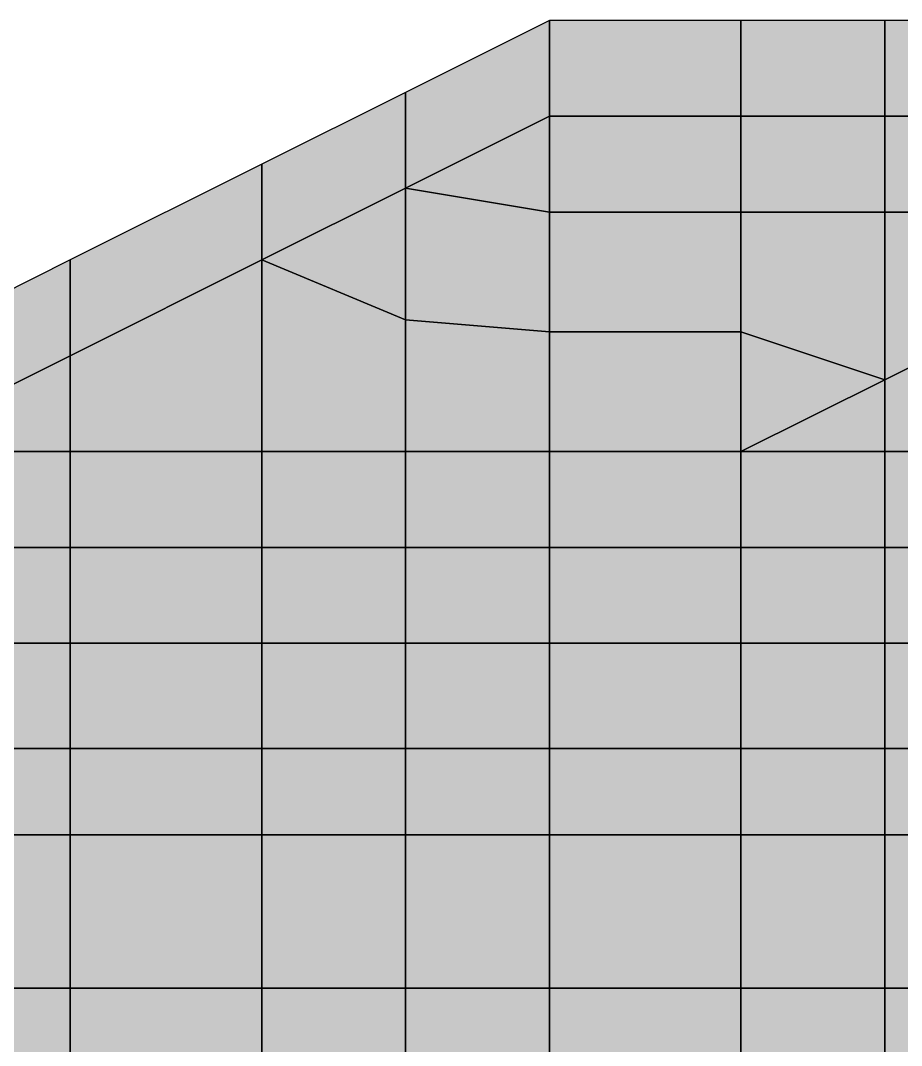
# Model space of a CAD drawing. Header units: inches. Extents: x -100 to 147, y -140 to 41.
# Drawn here: x -17.02 to -7.82, y -30.7 to -20 of the extents above; entities that cross this region are included whole.
import ezdxf

# ---------------------------------------------------------------- set-up
doc = ezdxf.new("R2010")
doc.units = ezdxf.units.IN
doc.header["$MEASUREMENT"] = 0
for name, color, linetype in [('Contour 1-01', 7, 'Continuous'), ('Contour 1-02', 7, 'Continuous'), ('Contour 1-03', 7, 'Continuous'), ('Contour 1-04', 7, 'Continuous'), ('Contour 1-05', 7, 'Continuous'), ('Contour 1-06', 7, 'Continuous'), ('Contour 1-07', 7, 'Continuous'), ('Contour 1-08', 7, 'Continuous'), ('Contour 1-09', 7, 'Continuous'), ('Contour 1-10', 7, 'Continuous'), ('Mesh-CDM(100%)_Ac1①', 7, 'Continuous'), ('Mesh-CDM(50%)_Ac1①', 7, 'Continuous'), ('Mesh-CDM(50%)_Acs', 7, 'Continuous'), ('Mesh-joint-hd-s1', 7, 'Continuous'), ('Mesh-joint-hd-s3', 7, 'Continuous'), ('Mesh-MPC', 7, 'Continuous'), ('Mesh-SCP(50%)_Ac1①', 7, 'Continuous'), ('Mesh-SCP(50%)_Acs', 7, 'Continuous'), ('Mesh-敷石', 7, 'Continuous'), ('Mesh-盛石', 7, 'Continuous'), ('Undeformed Mesh-CDM(100%)_Ac1①', 7, 'Continuous'), ('Undeformed Mesh-CDM(50%)_Ac1①', 7, 'Continuous'), ('Undeformed Mesh-CDM(50%)_Acs', 7, 'Continuous'), ('Undeformed Mesh-SCP(50%)_Ac1①', 7, 'Continuous'), ('Undeformed Mesh-SCP(50%)_Acs', 7, 'Continuous'), ('Undeformed Mesh-敷石', 7, 'Continuous'), ('Undeformed Mesh-盛石', 7, 'Continuous')]:
    doc.layers.add(name, color=color, linetype=linetype)

msp = doc.modelspace()

# ---------------------------------------------------------------- linework, layer by layer
at = {"color": 7, "true_color": 0xffffff, "transparency": 33554687}
for p, q in [((-9.5, -20), (-9.5, -20)), ((-9.5, -21), (-9.5, -21)), ((-9.5, -22), (-9.5, -22)), ((-9.5, -23.25), (-9.5, -23.25)), ((-16.5, -24.5), (-16.5, -24.5)), ((-14.5, -24.5), (-14.5, -24.5)), ((-13, -24.5), (-13, -24.5)), ((-11.5, -24.5), (-11.5, -24.5)), ((-9.5, -24.5), (-9.5, -24.5)), ((-9.5, -24.5), (-9.5, -24.5)), ((-9.5, -24.5), (-9.5, -24.5)), ((-8, -24.5), (-8, -24.5)), ((-9.5, -25.5), (-9.5, -25.5)), ((-9.5, -26.5), (-9.5, -26.5)), ((-9.5, -27.6), (-9.5, -27.6)), ((-9.5, -28.5), (-9.5, -28.5)), ((-9.5, -30.1), (-9.5, -30.1))]:
    msp.add_line(p, q, dxfattribs=at)
for points in [[(-11.5, -20), (-13, -20.75), (-13, -21.75)], [(-11.5, -20), (-13, -21.75), (-11.5, -21)], [(-9.5, -20), (-11.5, -20), (-11.5, -21)], [(-9.5, -20), (-11.5, -21), (-9.5, -21)], [(-8, -20), (-9.5, -20), (-9.5, -21)], [(-8, -20), (-9.5, -21), (-8, -21)], [(-8, -20), (-8, -21), (-6.5, -21)], [(-8, -20), (-6.5, -21), (-6.5, -20)], [(-13, -20.75), (-14.5, -21.5), (-14.5, -22.5)], [(-13, -20.75), (-14.5, -22.5), (-13, -21.75)], [(-13, -21.75), (-11.5, -22), (-11.5, -21)], [(-11.5, -22), (-9.5, -22), (-9.5, -21)], [(-11.5, -22), (-9.5, -21), (-11.5, -21)], [(-9.5, -22), (-8, -22), (-8, -21)], [(-9.5, -22), (-8, -21), (-9.5, -21)], [(-8, -21), (-8, -22), (-6.5, -22)], [(-8, -21), (-6.5, -22), (-6.5, -21)], [(-14.5, -21.5), (-16.5, -22.5), (-16.5, -23.5)], [(-14.5, -21.5), (-16.5, -23.5), (-14.5, -22.5)], [(-14.5, -22.5), (-13, -23.125), (-13, -21.75)], [(-13, -21.75), (-13, -23.125), (-11.5, -23.25)], [(-13, -21.75), (-11.5, -23.25), (-11.5, -22)], [(-11.5, -23.25), (-9.5, -23.25), (-9.5, -22)], [(-11.5, -23.25), (-9.5, -22), (-11.5, -22)], [(-9.5, -22), (-9.5, -23.25), (-8, -23.75)], [(-9.5, -22), (-8, -23.75), (-8, -22)], [(-6.5, -22), (-8, -22), (-8, -23.75)], [(-6.5, -22), (-8, -23.75), (-6.5, -23)], [(-16.5, -22.5), (-18.5, -23.5), (-18.5, -24.5)], [(-16.5, -22.5), (-18.5, -24.5), (-16.5, -23.5)], [(-16.5, -24.5), (-14.5, -24.5), (-14.5, -22.5)], [(-16.5, -24.5), (-14.5, -22.5), (-16.5, -23.5)], [(-14.5, -22.5), (-14.5, -24.5), (-13, -24.5)], [(-14.5, -22.5), (-13, -24.5), (-13, -23.125)], [(-8, -24.5), (-6.5, -24.5), (-6.5, -23)], [(-8, -24.5), (-6.5, -23), (-8, -23.75)], [(-13, -23.125), (-13, -24.5), (-11.5, -24.5)], [(-13, -23.125), (-11.5, -24.5), (-11.5, -23.25)], [(-11.5, -24.5), (-9.5, -24.5), (-9.5, -23.25)], [(-11.5, -24.5), (-9.5, -23.25), (-11.5, -23.25)], [(-9.5, -24.5), (-8, -23.75), (-9.5, -23.25)], [(-18.5, -24.5), (-16.5, -24.5), (-16.5, -23.5)], [(-8, -23.75), (-9.5, -24.5), (-8, -24.5)], [(-16.5, -24.5), (-18.5, -24.5), (-18.5, -25.5)], [(-16.5, -24.5), (-18.5, -25.5), (-16.5, -25.5)], [(-14.5, -24.5), (-16.5, -24.5), (-16.5, -25.5)], [(-14.5, -24.5), (-16.5, -25.5), (-14.5, -25.5)], [(-13, -24.5), (-14.5, -24.5), (-14.5, -25.5)], [(-13, -24.5), (-14.5, -25.5), (-13, -25.5)], [(-11.5, -24.5), (-13, -24.5), (-13, -25.5)], [(-11.5, -24.5), (-13, -25.5), (-11.5, -25.5)], [(-9.5, -25.5), (-9.5, -24.5), (-11.5, -24.5)], [(-9.5, -25.5), (-11.5, -24.5), (-11.5, -25.5)], [(-9.5, -24.5), (-9.5, -25.5), (-8, -25.5)], [(-9.5, -24.5), (-8, -25.5), (-8, -24.5)], [(-8, -24.5), (-8, -25.5), (-6.5, -25.5)], [(-8, -24.5), (-6.5, -25.5), (-6.5, -24.5)], [(-18.5, -26.5), (-16.5, -26.5), (-16.5, -25.5)], [(-18.5, -26.5), (-16.5, -25.5), (-18.5, -25.5)], [(-16.5, -26.5), (-14.5, -26.5), (-14.5, -25.5)], [(-16.5, -26.5), (-14.5, -25.5), (-16.5, -25.5)], [(-14.5, -26.5), (-13, -26.5), (-13, -25.5)], [(-14.5, -26.5), (-13, -25.5), (-14.5, -25.5)], [(-13, -26.5), (-11.5, -26.5), (-11.5, -25.5)], [(-13, -26.5), (-11.5, -25.5), (-13, -25.5)], [(-11.5, -26.5), (-9.5, -26.5), (-9.5, -25.5)], [(-11.5, -26.5), (-9.5, -25.5), (-11.5, -25.5)], [(-9.5, -26.5), (-8, -26.5), (-8, -25.5)], [(-9.5, -26.5), (-8, -25.5), (-9.5, -25.5)], [(-8, -26.5), (-6.5, -26.5), (-6.5, -25.5)], [(-8, -26.5), (-6.5, -25.5), (-8, -25.5)], [(-18.5, -27.6), (-16.5, -27.6), (-16.5, -26.5)], [(-18.5, -27.6), (-16.5, -26.5), (-18.5, -26.5)], [(-16.5, -27.6), (-14.5, -27.6), (-14.5, -26.5)], [(-16.5, -27.6), (-14.5, -26.5), (-16.5, -26.5)], [(-14.5, -27.6), (-13, -27.6), (-13, -26.5)], [(-14.5, -27.6), (-13, -26.5), (-14.5, -26.5)], [(-13, -27.6), (-11.5, -27.6), (-11.5, -26.5)], [(-13, -27.6), (-11.5, -26.5), (-13, -26.5)], [(-11.5, -27.6), (-9.5, -27.6), (-9.5, -26.5)], [(-11.5, -27.6), (-9.5, -26.5), (-11.5, -26.5)], [(-9.5, -27.6), (-8, -27.6), (-8, -26.5)], [(-9.5, -27.6), (-8, -26.5), (-9.5, -26.5)], [(-8, -27.6), (-6.5, -27.6), (-6.5, -26.5)], [(-8, -27.6), (-6.5, -26.5), (-8, -26.5)], [(-18.5, -28.5), (-16.5, -28.5), (-16.5, -27.6)], [(-18.5, -28.5), (-16.5, -27.6), (-18.5, -27.6)], [(-16.5, -28.5), (-14.5, -28.5), (-14.5, -27.6)], [(-16.5, -28.5), (-14.5, -27.6), (-16.5, -27.6)], [(-14.5, -28.5), (-13, -28.5), (-13, -27.6)], [(-14.5, -28.5), (-13, -27.6), (-14.5, -27.6)], [(-13, -28.5), (-11.5, -28.5), (-11.5, -27.6)], [(-13, -28.5), (-11.5, -27.6), (-13, -27.6)], [(-11.5, -27.6), (-11.5, -28.5), (-9.5, -28.5)], [(-11.5, -27.6), (-9.5, -28.5), (-9.5, -27.6)], [(-9.5, -28.5), (-8, -28.5), (-8, -27.6)], [(-9.5, -28.5), (-8, -27.6), (-9.5, -27.6)], [(-8, -28.5), (-6.5, -28.5), (-6.5, -27.6)], [(-8, -28.5), (-6.5, -27.6), (-8, -27.6)], [(-16.5, -28.5), (-18.5, -28.5), (-18.5, -30.1)], [(-16.5, -28.5), (-18.5, -30.1), (-16.5, -30.1)], [(-14.5, -28.5), (-16.5, -28.5), (-16.5, -30.1)], [(-14.5, -28.5), (-16.5, -30.1), (-14.5, -30.1)], [(-13, -28.5), (-14.5, -28.5), (-14.5, -30.1)], [(-13, -28.5), (-14.5, -30.1), (-13, -30.1)], [(-11.5, -28.5), (-13, -28.5), (-13, -30.1)], [(-11.5, -28.5), (-13, -30.1), (-11.5, -30.1)], [(-9.5, -28.5), (-11.5, -28.5), (-11.5, -30.1)], [(-9.5, -28.5), (-11.5, -30.1), (-9.5, -30.1)], [(-8, -28.5), (-9.5, -28.5), (-9.5, -30.1)], [(-8, -28.5), (-9.5, -30.1), (-8, -30.1)], [(-8, -28.5), (-8, -30.1), (-6.5, -30.1)], [(-8, -28.5), (-6.5, -30.1), (-6.5, -28.5)], [(-18.5, -31.1), (-16.5, -31.1), (-16.5, -30.1)], [(-18.5, -31.1), (-16.5, -30.1), (-18.5, -30.1)], [(-16.5, -31.1), (-14.5, -31.1), (-14.5, -30.1)], [(-16.5, -31.1), (-14.5, -30.1), (-16.5, -30.1)], [(-14.5, -31.1), (-13, -31.1), (-13, -30.1)], [(-14.5, -31.1), (-13, -30.1), (-14.5, -30.1)], [(-13, -31.1), (-11.5, -31.1), (-11.5, -30.1)], [(-13, -31.1), (-11.5, -30.1), (-13, -30.1)], [(-11.5, -31.1), (-9.5, -31.1), (-9.5, -30.1)], [(-11.5, -31.1), (-9.5, -30.1), (-11.5, -30.1)], [(-9.5, -31.1), (-8, -31.1), (-8, -30.1)], [(-9.5, -31.1), (-8, -30.1), (-9.5, -30.1)], [(-8, -31.1), (-6.5, -31.1), (-6.5, -30.1)], [(-8, -31.1), (-6.5, -30.1), (-8, -30.1)]]:
    msp.add_solid(points, dxfattribs=at)
at = {"layer": 'Contour 1-01', "color": 5, "true_color": 0x0000ff}
for points in [[(-9.5, -24.5), (-9.5, -25.5), (-8, -25.5)], [(-9.5, -24.5), (-8, -25.5), (-8, -24.5)], [(-8, -24.5), (-8, -25.5), (-6.5, -25.5)], [(-8, -24.5), (-6.5, -25.5), (-6.5, -24.5)], [(-9.5, -26.5), (-8, -26.5), (-8, -25.5)], [(-9.5, -26.5), (-8, -25.5), (-9.5, -25.5)], [(-8, -26.5), (-6.5, -26.5), (-6.5, -25.5)], [(-8, -26.5), (-6.5, -25.5), (-8, -25.5)], [(-9.5, -27.6), (-8, -27.6), (-8, -26.5)], [(-9.5, -27.6), (-8, -26.5), (-9.5, -26.5)], [(-8, -27.6), (-6.5, -27.6), (-6.5, -26.5)], [(-8, -27.6), (-6.5, -26.5), (-8, -26.5)], [(-9.5, -28.5), (-8, -28.5), (-8, -27.6)], [(-9.5, -28.5), (-8, -27.6), (-9.5, -27.6)], [(-8, -28.5), (-6.5, -28.5), (-6.5, -27.6)], [(-8, -28.5), (-6.5, -27.6), (-8, -27.6)], [(-8, -28.5), (-9.5, -28.5), (-9.5, -30.1)], [(-8, -28.5), (-9.5, -30.1), (-8, -30.1)], [(-8, -28.5), (-8, -30.1), (-6.5, -30.1)], [(-8, -28.5), (-6.5, -30.1), (-6.5, -28.5)], [(-14.5, -31.1), (-13, -31.1), (-13, -30.1)], [(-14.5, -31.1), (-13, -30.1), (-14.5, -30.1)], [(-13, -31.1), (-11.5, -31.1), (-11.5, -30.1)], [(-13, -31.1), (-11.5, -30.1), (-13, -30.1)], [(-9.5, -31.1), (-8, -31.1), (-8, -30.1)], [(-9.5, -31.1), (-8, -30.1), (-9.5, -30.1)], [(-8, -31.1), (-6.5, -31.1), (-6.5, -30.1)], [(-8, -31.1), (-6.5, -30.1), (-8, -30.1)]]:
    msp.add_solid(points, dxfattribs=at)
at = {"layer": 'Contour 1-02', "color": 150, "true_color": 0x0071ff}
for points in [[(-11.5, -27.6), (-9.5, -27.6), (-9.5, -26.5)], [(-11.5, -27.6), (-9.5, -26.5), (-11.5, -26.5)], [(-11.5, -27.6), (-11.5, -28.5), (-9.5, -28.5)], [(-11.5, -27.6), (-9.5, -28.5), (-9.5, -27.6)], [(-11.5, -28.5), (-13, -28.5), (-13, -30.1)], [(-11.5, -28.5), (-13, -30.1), (-11.5, -30.1)], [(-9.5, -28.5), (-11.5, -28.5), (-11.5, -30.1)], [(-9.5, -28.5), (-11.5, -30.1), (-9.5, -30.1)], [(-16.5, -31.1), (-14.5, -31.1), (-14.5, -30.1)], [(-16.5, -31.1), (-14.5, -30.1), (-16.5, -30.1)], [(-11.5, -31.1), (-9.5, -31.1), (-9.5, -30.1)], [(-11.5, -31.1), (-9.5, -30.1), (-11.5, -30.1)]]:
    msp.add_solid(points, dxfattribs=at)
at = {"layer": 'Contour 1-03', "color": 4, "true_color": 0x00e2ff}
for points in [[(-9.5, -20), (-11.5, -20), (-11.5, -21)], [(-9.5, -20), (-11.5, -21), (-9.5, -21)], [(-13, -28.5), (-14.5, -28.5), (-14.5, -30.1)], [(-13, -28.5), (-14.5, -30.1), (-13, -30.1)]]:
    msp.add_solid(points, dxfattribs=at)
at = {"layer": 'Contour 1-04', "color": 120, "true_color": 0x00ffaa}
for points in [[(-13, -21.75), (-11.5, -22), (-11.5, -21)], [(-14.5, -21.5), (-16.5, -22.5), (-16.5, -23.5)], [(-14.5, -21.5), (-16.5, -23.5), (-14.5, -22.5)], [(-11.5, -26.5), (-9.5, -26.5), (-9.5, -25.5)], [(-11.5, -26.5), (-9.5, -25.5), (-11.5, -25.5)], [(-13, -28.5), (-11.5, -28.5), (-11.5, -27.6)], [(-13, -28.5), (-11.5, -27.6), (-13, -27.6)]]:
    msp.add_solid(points, dxfattribs=at)
at = {"layer": 'Contour 1-05', "color": 100, "true_color": 0x00ff38}
for points in [[(-11.5, -20), (-13, -20.75), (-13, -21.75)], [(-11.5, -20), (-13, -21.75), (-11.5, -21)]]:
    msp.add_solid(points, dxfattribs=at)
at = {"layer": 'Contour 1-06', "color": 80, "true_color": 0x38ff00}
for points in [[(-13, -20.75), (-14.5, -21.5), (-14.5, -22.5)], [(-13, -20.75), (-14.5, -22.5), (-13, -21.75)], [(-16.5, -22.5), (-18.5, -23.5), (-18.5, -24.5)], [(-16.5, -22.5), (-18.5, -24.5), (-16.5, -23.5)], [(-14.5, -28.5), (-16.5, -28.5), (-16.5, -30.1)], [(-14.5, -28.5), (-16.5, -30.1), (-14.5, -30.1)], [(-18.5, -31.1), (-16.5, -31.1), (-16.5, -30.1)], [(-18.5, -31.1), (-16.5, -30.1), (-18.5, -30.1)]]:
    msp.add_solid(points, dxfattribs=at)
at = {"layer": 'Contour 1-07', "color": 60, "true_color": 0xa9ff00}
for points in [[(-13, -27.6), (-11.5, -27.6), (-11.5, -26.5)], [(-13, -27.6), (-11.5, -26.5), (-13, -26.5)], [(-14.5, -28.5), (-13, -28.5), (-13, -27.6)], [(-14.5, -28.5), (-13, -27.6), (-14.5, -27.6)]]:
    msp.add_solid(points, dxfattribs=at)
at = {"layer": 'Contour 1-08', "color": 2, "true_color": 0xffe200}
for points in [[(-6.5, -22), (-8, -22), (-8, -23.75)], [(-6.5, -22), (-8, -23.75), (-6.5, -23)]]:
    msp.add_solid(points, dxfattribs=at)
at = {"layer": 'Contour 1-09', "color": 30, "true_color": 0xff7100}
for points in [[(-16.5, -24.5), (-18.5, -24.5), (-18.5, -25.5)], [(-16.5, -24.5), (-18.5, -25.5), (-16.5, -25.5)], [(-9.5, -25.5), (-9.5, -24.5), (-11.5, -24.5)], [(-9.5, -25.5), (-11.5, -24.5), (-11.5, -25.5)]]:
    msp.add_solid(points, dxfattribs=at)
at = {"layer": 'Contour 1-10', "color": 1, "true_color": 0xff0000}
for points in [[(-8, -20), (-9.5, -20), (-9.5, -21)], [(-8, -20), (-9.5, -21), (-8, -21)], [(-8, -20), (-8, -21), (-6.5, -21)], [(-8, -20), (-6.5, -21), (-6.5, -20)], [(-11.5, -22), (-9.5, -22), (-9.5, -21)], [(-11.5, -22), (-9.5, -21), (-11.5, -21)], [(-9.5, -22), (-8, -22), (-8, -21)], [(-9.5, -22), (-8, -21), (-9.5, -21)], [(-8, -21), (-8, -22), (-6.5, -22)], [(-8, -21), (-6.5, -22), (-6.5, -21)], [(-14.5, -22.5), (-13, -23.125), (-13, -21.75)], [(-13, -21.75), (-13, -23.125), (-11.5, -23.25)], [(-13, -21.75), (-11.5, -23.25), (-11.5, -22)], [(-11.5, -23.25), (-9.5, -23.25), (-9.5, -22)], [(-11.5, -23.25), (-9.5, -22), (-11.5, -22)], [(-9.5, -22), (-9.5, -23.25), (-8, -23.75)], [(-9.5, -22), (-8, -23.75), (-8, -22)], [(-16.5, -24.5), (-14.5, -24.5), (-14.5, -22.5)], [(-16.5, -24.5), (-14.5, -22.5), (-16.5, -23.5)], [(-14.5, -22.5), (-14.5, -24.5), (-13, -24.5)], [(-14.5, -22.5), (-13, -24.5), (-13, -23.125)], [(-8, -24.5), (-6.5, -24.5), (-6.5, -23)], [(-8, -24.5), (-6.5, -23), (-8, -23.75)], [(-13, -23.125), (-13, -24.5), (-11.5, -24.5)], [(-13, -23.125), (-11.5, -24.5), (-11.5, -23.25)], [(-11.5, -24.5), (-9.5, -24.5), (-9.5, -23.25)], [(-11.5, -24.5), (-9.5, -23.25), (-11.5, -23.25)], [(-9.5, -24.5), (-8, -23.75), (-9.5, -23.25)], [(-18.5, -24.5), (-16.5, -24.5), (-16.5, -23.5)], [(-8, -23.75), (-9.5, -24.5), (-8, -24.5)], [(-14.5, -24.5), (-16.5, -24.5), (-16.5, -25.5)], [(-14.5, -24.5), (-16.5, -25.5), (-14.5, -25.5)], [(-13, -24.5), (-14.5, -24.5), (-14.5, -25.5)], [(-13, -24.5), (-14.5, -25.5), (-13, -25.5)], [(-11.5, -24.5), (-13, -24.5), (-13, -25.5)], [(-11.5, -24.5), (-13, -25.5), (-11.5, -25.5)], [(-18.5, -26.5), (-16.5, -26.5), (-16.5, -25.5)], [(-18.5, -26.5), (-16.5, -25.5), (-18.5, -25.5)], [(-16.5, -26.5), (-14.5, -26.5), (-14.5, -25.5)], [(-16.5, -26.5), (-14.5, -25.5), (-16.5, -25.5)], [(-14.5, -26.5), (-13, -26.5), (-13, -25.5)], [(-14.5, -26.5), (-13, -25.5), (-14.5, -25.5)], [(-13, -26.5), (-11.5, -26.5), (-11.5, -25.5)], [(-13, -26.5), (-11.5, -25.5), (-13, -25.5)], [(-18.5, -27.6), (-16.5, -27.6), (-16.5, -26.5)], [(-18.5, -27.6), (-16.5, -26.5), (-18.5, -26.5)], [(-16.5, -27.6), (-14.5, -27.6), (-14.5, -26.5)], [(-16.5, -27.6), (-14.5, -26.5), (-16.5, -26.5)], [(-14.5, -27.6), (-13, -27.6), (-13, -26.5)], [(-14.5, -27.6), (-13, -26.5), (-14.5, -26.5)], [(-18.5, -28.5), (-16.5, -28.5), (-16.5, -27.6)], [(-18.5, -28.5), (-16.5, -27.6), (-18.5, -27.6)], [(-16.5, -28.5), (-14.5, -28.5), (-14.5, -27.6)], [(-16.5, -28.5), (-14.5, -27.6), (-16.5, -27.6)], [(-16.5, -28.5), (-18.5, -28.5), (-18.5, -30.1)], [(-16.5, -28.5), (-18.5, -30.1), (-16.5, -30.1)]]:
    msp.add_solid(points, dxfattribs=at)
at = {"layer": 'Mesh-CDM(100%)_Ac1①', "color": 18, "true_color": 0x000000, "transparency": 33554559}
for p, q in [((-9.5, -24.5), (-9.5, -25.5)), ((-8, -24.5), (-9.5, -24.5)), ((-8, -25.5), (-8, -24.5)), ((-8, -24.5), (-8, -25.5)), ((-6.5, -24.5), (-8, -24.5)), ((-8, -25.5), (-9.5, -25.5)), ((-9.5, -25.5), (-9.5, -26.5)), ((-9.5, -25.5), (-8, -25.5)), ((-8, -26.5), (-8, -25.5)), ((-6.5, -25.5), (-8, -25.5)), ((-8, -25.5), (-8, -26.5)), ((-8, -25.5), (-6.5, -25.5)), ((-8, -26.5), (-9.5, -26.5)), ((-9.5, -26.5), (-9.5, -27.6)), ((-9.5, -26.5), (-8, -26.5)), ((-8, -27.6), (-8, -26.5)), ((-6.5, -26.5), (-8, -26.5)), ((-8, -26.5), (-8, -27.6)), ((-8, -26.5), (-6.5, -26.5)), ((-8, -27.6), (-9.5, -27.6)), ((-9.5, -27.6), (-9.5, -28.5)), ((-9.5, -27.6), (-8, -27.6)), ((-8, -28.5), (-8, -27.6)), ((-6.5, -27.6), (-8, -27.6)), ((-8, -27.6), (-8, -28.5)), ((-8, -27.6), (-6.5, -27.6)), ((-9.5, -28.5), (-8, -28.5)), ((-8, -28.5), (-6.5, -28.5))]:
    msp.add_line(p, q, dxfattribs=at)
at = {"layer": 'Mesh-CDM(50%)_Ac1①', "color": 18, "true_color": 0x000000, "transparency": 33554559}
for p, q in [((-8, -28.5), (-9.5, -28.5)), ((-9.5, -28.5), (-9.5, -30.1)), ((-8, -30.1), (-8, -28.5)), ((-8, -28.5), (-8, -30.1)), ((-6.5, -28.5), (-8, -28.5)), ((-9.5, -30.1), (-8, -30.1)), ((-8, -30.1), (-6.5, -30.1))]:
    msp.add_line(p, q, dxfattribs=at)
at = {"layer": 'Mesh-CDM(50%)_Acs', "color": 18, "true_color": 0x000000, "transparency": 33554559}
for p, q in [((-8, -30.1), (-9.5, -30.1)), ((-9.5, -30.1), (-9.5, -31.1)), ((-8, -31.1), (-8, -30.1)), ((-6.5, -30.1), (-8, -30.1)), ((-8, -30.1), (-8, -31.1))]:
    msp.add_line(p, q, dxfattribs=at)
at = {"layer": 'Mesh-joint-hd-s1', "color": 18, "true_color": 0x000000, "transparency": 33554559}
msp.add_line((-8, -24.5), (-8, -24.5), dxfattribs=at)
at = {"layer": 'Mesh-joint-hd-s3', "color": 18, "true_color": 0x000000, "transparency": 33554559}
for p, q in [((-16.5, -24.5), (-16.5, -24.5)), ((-14.5, -24.5), (-14.5, -24.5)), ((-13, -24.5), (-13, -24.5)), ((-11.5, -24.5), (-11.5, -24.5)), ((-9.5, -24.5), (-9.5, -24.5))]:
    msp.add_line(p, q, dxfattribs=at)
at = {"layer": 'Mesh-MPC', "color": 18, "true_color": 0x000000, "transparency": 33554559}
for p, q in [((-9.5, -20), (-9.5, -20)), ((-9.5, -21), (-9.5, -21)), ((-9.5, -22), (-9.5, -22)), ((-9.5, -23.25), (-9.5, -23.25)), ((-9.5, -24.5), (-9.5, -24.5)), ((-9.5, -24.5), (-9.5, -24.5)), ((-9.5, -25.5), (-9.5, -25.5)), ((-9.5, -26.5), (-9.5, -26.5)), ((-9.5, -27.6), (-9.5, -27.6)), ((-9.5, -28.5), (-9.5, -28.5)), ((-9.5, -30.1), (-9.5, -30.1))]:
    msp.add_line(p, q, dxfattribs=at)
at = {"layer": 'Mesh-SCP(50%)_Ac1①', "color": 18, "true_color": 0x000000, "transparency": 33554559}
for p, q in [((-16.5, -24.5), (-18.5, -24.5)), ((-16.5, -25.5), (-16.5, -24.5)), ((-14.5, -24.5), (-16.5, -24.5)), ((-16.5, -24.5), (-16.5, -25.5)), ((-14.5, -25.5), (-14.5, -24.5)), ((-13, -24.5), (-14.5, -24.5)), ((-14.5, -24.5), (-14.5, -25.5)), ((-13, -25.5), (-13, -24.5)), ((-11.5, -24.5), (-13, -24.5)), ((-13, -24.5), (-13, -25.5)), ((-11.5, -25.5), (-11.5, -24.5)), ((-9.5, -24.5), (-11.5, -24.5)), ((-11.5, -24.5), (-11.5, -25.5)), ((-9.5, -25.5), (-9.5, -24.5)), ((-16.5, -25.5), (-18.5, -25.5)), ((-18.5, -25.5), (-16.5, -25.5)), ((-16.5, -26.5), (-16.5, -25.5)), ((-14.5, -25.5), (-16.5, -25.5)), ((-16.5, -25.5), (-16.5, -26.5)), ((-16.5, -25.5), (-14.5, -25.5)), ((-14.5, -26.5), (-14.5, -25.5)), ((-13, -25.5), (-14.5, -25.5)), ((-14.5, -25.5), (-14.5, -26.5)), ((-14.5, -25.5), (-13, -25.5)), ((-13, -26.5), (-13, -25.5)), ((-11.5, -25.5), (-13, -25.5)), ((-13, -25.5), (-13, -26.5)), ((-13, -25.5), (-11.5, -25.5)), ((-11.5, -26.5), (-11.5, -25.5)), ((-9.5, -25.5), (-11.5, -25.5)), ((-11.5, -25.5), (-11.5, -26.5)), ((-11.5, -25.5), (-9.5, -25.5)), ((-9.5, -26.5), (-9.5, -25.5)), ((-16.5, -26.5), (-18.5, -26.5)), ((-18.5, -26.5), (-16.5, -26.5)), ((-16.5, -27.6), (-16.5, -26.5)), ((-14.5, -26.5), (-16.5, -26.5)), ((-16.5, -26.5), (-16.5, -27.6)), ((-16.5, -26.5), (-14.5, -26.5)), ((-14.5, -27.6), (-14.5, -26.5)), ((-13, -26.5), (-14.5, -26.5)), ((-14.5, -26.5), (-14.5, -27.6)), ((-14.5, -26.5), (-13, -26.5)), ((-13, -27.6), (-13, -26.5)), ((-11.5, -26.5), (-13, -26.5)), ((-13, -26.5), (-13, -27.6)), ((-13, -26.5), (-11.5, -26.5)), ((-11.5, -27.6), (-11.5, -26.5)), ((-9.5, -26.5), (-11.5, -26.5)), ((-11.5, -26.5), (-11.5, -27.6)), ((-11.5, -26.5), (-9.5, -26.5)), ((-9.5, -27.6), (-9.5, -26.5)), ((-18.5, -27.6), (-16.5, -27.6)), ((-16.5, -27.6), (-18.5, -27.6)), ((-16.5, -28.5), (-16.5, -27.6)), ((-14.5, -27.6), (-16.5, -27.6)), ((-16.5, -27.6), (-16.5, -28.5)), ((-16.5, -27.6), (-14.5, -27.6)), ((-14.5, -28.5), (-14.5, -27.6)), ((-13, -27.6), (-14.5, -27.6)), ((-14.5, -27.6), (-14.5, -28.5)), ((-14.5, -27.6), (-13, -27.6)), ((-13, -28.5), (-13, -27.6)), ((-11.5, -27.6), (-13, -27.6)), ((-13, -27.6), (-13, -28.5)), ((-13, -27.6), (-11.5, -27.6)), ((-11.5, -28.5), (-11.5, -27.6)), ((-11.5, -27.6), (-11.5, -28.5)), ((-9.5, -27.6), (-11.5, -27.6)), ((-11.5, -27.6), (-9.5, -27.6)), ((-9.5, -28.5), (-9.5, -27.6)), ((-16.5, -28.5), (-18.5, -28.5)), ((-18.5, -28.5), (-16.5, -28.5)), ((-16.5, -30.1), (-16.5, -28.5)), ((-14.5, -28.5), (-16.5, -28.5)), ((-16.5, -28.5), (-16.5, -30.1)), ((-16.5, -28.5), (-14.5, -28.5)), ((-14.5, -30.1), (-14.5, -28.5)), ((-13, -28.5), (-14.5, -28.5)), ((-14.5, -28.5), (-14.5, -30.1)), ((-14.5, -28.5), (-13, -28.5)), ((-13, -30.1), (-13, -28.5)), ((-13, -28.5), (-11.5, -28.5)), ((-11.5, -28.5), (-13, -28.5)), ((-13, -28.5), (-13, -30.1)), ((-11.5, -30.1), (-11.5, -28.5)), ((-9.5, -28.5), (-11.5, -28.5)), ((-11.5, -28.5), (-11.5, -30.1)), ((-11.5, -28.5), (-9.5, -28.5)), ((-9.5, -30.1), (-9.5, -28.5)), ((-18.5, -30.1), (-16.5, -30.1)), ((-16.5, -30.1), (-14.5, -30.1)), ((-14.5, -30.1), (-13, -30.1)), ((-13, -30.1), (-11.5, -30.1)), ((-11.5, -30.1), (-9.5, -30.1))]:
    msp.add_line(p, q, dxfattribs=at)
at = {"layer": 'Mesh-SCP(50%)_Acs', "color": 18, "true_color": 0x000000, "transparency": 33554559}
for p, q in [((-16.5, -30.1), (-18.5, -30.1)), ((-16.5, -31.1), (-16.5, -30.1)), ((-14.5, -30.1), (-16.5, -30.1)), ((-16.5, -30.1), (-16.5, -31.1)), ((-14.5, -31.1), (-14.5, -30.1)), ((-13, -30.1), (-14.5, -30.1)), ((-14.5, -30.1), (-14.5, -31.1)), ((-13, -31.1), (-13, -30.1)), ((-11.5, -30.1), (-13, -30.1)), ((-13, -30.1), (-13, -31.1)), ((-11.5, -31.1), (-11.5, -30.1)), ((-9.5, -30.1), (-11.5, -30.1)), ((-11.5, -30.1), (-11.5, -31.1)), ((-9.5, -31.1), (-9.5, -30.1))]:
    msp.add_line(p, q, dxfattribs=at)
at = {"layer": 'Mesh-敷石', "color": 18, "true_color": 0x000000, "transparency": 33554559}
for p, q in [((-6.5, -23), (-8, -23.75)), ((-8, -23.75), (-9.5, -24.5)), ((-8, -24.5), (-8, -23.75)), ((-8, -23.75), (-8, -24.5)), ((-9.5, -24.5), (-8, -24.5)), ((-8, -24.5), (-6.5, -24.5))]:
    msp.add_line(p, q, dxfattribs=at)
at = {"layer": 'Mesh-盛石', "color": 18, "true_color": 0x000000, "transparency": 33554559}
for p, q in [((-11.5, -20), (-13, -20.75)), ((-11.5, -21), (-11.5, -20)), ((-9.5, -20), (-11.5, -20)), ((-11.5, -20), (-11.5, -21)), ((-9.5, -21), (-9.5, -20)), ((-8, -20), (-9.5, -20)), ((-9.5, -20), (-9.5, -21)), ((-8, -21), (-8, -20)), ((-8, -20), (-8, -21)), ((-6.5, -20), (-8, -20)), ((-13, -20.75), (-14.5, -21.5)), ((-13, -21.75), (-13, -20.75)), ((-13, -20.75), (-13, -21.75)), ((-13, -21.75), (-11.5, -21)), ((-11.5, -21), (-13, -21.75)), ((-11.5, -22), (-11.5, -21)), ((-9.5, -21), (-11.5, -21)), ((-11.5, -21), (-11.5, -22)), ((-11.5, -21), (-9.5, -21)), ((-9.5, -22), (-9.5, -21)), ((-8, -21), (-9.5, -21)), ((-9.5, -21), (-9.5, -22)), ((-9.5, -21), (-8, -21)), ((-8, -22), (-8, -21)), ((-8, -21), (-6.5, -21)), ((-8, -21), (-8, -22)), ((-6.5, -21), (-8, -21)), ((-14.5, -21.5), (-16.5, -22.5)), ((-14.5, -22.5), (-14.5, -21.5)), ((-14.5, -21.5), (-14.5, -22.5)), ((-14.5, -22.5), (-13, -21.75)), ((-13, -21.75), (-14.5, -22.5)), ((-13, -23.125), (-13, -21.75)), ((-13, -21.75), (-13, -23.125)), ((-11.5, -22), (-13, -21.75)), ((-13, -21.75), (-11.5, -22)), ((-11.5, -23.25), (-11.5, -22)), ((-9.5, -22), (-11.5, -22)), ((-11.5, -22), (-11.5, -23.25)), ((-11.5, -22), (-9.5, -22)), ((-9.5, -23.25), (-9.5, -22)), ((-9.5, -22), (-9.5, -23.25)), ((-8, -22), (-9.5, -22)), ((-9.5, -22), (-8, -22)), ((-8, -23.75), (-8, -22)), ((-6.5, -22), (-8, -22)), ((-8, -22), (-8, -23.75)), ((-8, -22), (-6.5, -22)), ((-16.5, -22.5), (-18.5, -23.5)), ((-16.5, -23.5), (-16.5, -22.5)), ((-14.5, -22.5), (-16.5, -23.5)), ((-16.5, -22.5), (-16.5, -23.5)), ((-16.5, -23.5), (-14.5, -22.5)), ((-14.5, -24.5), (-14.5, -22.5)), ((-14.5, -22.5), (-14.5, -24.5)), ((-13, -23.125), (-14.5, -22.5)), ((-14.5, -22.5), (-13, -23.125)), ((-8, -23.75), (-6.5, -23)), ((-13, -24.5), (-13, -23.125)), ((-13, -23.125), (-13, -24.5)), ((-11.5, -23.25), (-13, -23.125)), ((-13, -23.125), (-11.5, -23.25)), ((-11.5, -24.5), (-11.5, -23.25)), ((-9.5, -23.25), (-11.5, -23.25)), ((-11.5, -23.25), (-11.5, -24.5)), ((-11.5, -23.25), (-9.5, -23.25)), ((-9.5, -24.5), (-9.5, -23.25)), ((-8, -23.75), (-9.5, -23.25)), ((-9.5, -23.25), (-9.5, -24.5)), ((-9.5, -23.25), (-8, -23.75)), ((-18.5, -24.5), (-16.5, -23.5)), ((-16.5, -23.5), (-18.5, -24.5)), ((-16.5, -24.5), (-16.5, -23.5)), ((-16.5, -23.5), (-16.5, -24.5)), ((-9.5, -24.5), (-8, -23.75)), ((-18.5, -24.5), (-16.5, -24.5)), ((-16.5, -24.5), (-14.5, -24.5)), ((-14.5, -24.5), (-13, -24.5)), ((-13, -24.5), (-11.5, -24.5)), ((-11.5, -24.5), (-9.5, -24.5))]:
    msp.add_line(p, q, dxfattribs=at)
at = {"layer": 'Undeformed Mesh-CDM(100%)_Ac1①', "color": 8, "true_color": 0x808080, "transparency": 33554687}
for p, q in [((-9.5, -24.5), (-9.5, -25.5)), ((-8, -24.5), (-9.5, -24.5)), ((-8, -25.5), (-8, -24.5)), ((-8, -24.5), (-8, -25.5)), ((-6.5, -24.5), (-8, -24.5)), ((-8, -25.5), (-9.5, -25.5)), ((-9.5, -25.5), (-9.5, -26.5)), ((-9.5, -25.5), (-8, -25.5)), ((-8, -26.5), (-8, -25.5)), ((-6.5, -25.5), (-8, -25.5)), ((-8, -25.5), (-8, -26.5)), ((-8, -25.5), (-6.5, -25.5)), ((-8, -26.5), (-9.5, -26.5)), ((-9.5, -26.5), (-9.5, -27.6)), ((-9.5, -26.5), (-8, -26.5)), ((-8, -27.6), (-8, -26.5)), ((-6.5, -26.5), (-8, -26.5)), ((-8, -26.5), (-8, -27.6)), ((-8, -26.5), (-6.5, -26.5)), ((-8, -27.6), (-9.5, -27.6)), ((-9.5, -27.6), (-9.5, -28.5)), ((-9.5, -27.6), (-8, -27.6)), ((-8, -28.5), (-8, -27.6)), ((-6.5, -27.6), (-8, -27.6)), ((-8, -27.6), (-8, -28.5)), ((-8, -27.6), (-6.5, -27.6)), ((-9.5, -28.5), (-8, -28.5)), ((-8, -28.5), (-6.5, -28.5))]:
    msp.add_line(p, q, dxfattribs=at)
at = {"layer": 'Undeformed Mesh-CDM(50%)_Ac1①', "color": 8, "true_color": 0x808080, "transparency": 33554687}
for p, q in [((-8, -28.5), (-9.5, -28.5)), ((-9.5, -28.5), (-9.5, -30.1)), ((-8, -30.1), (-8, -28.5)), ((-8, -28.5), (-8, -30.1)), ((-6.5, -28.5), (-8, -28.5)), ((-9.5, -30.1), (-8, -30.1)), ((-8, -30.1), (-6.5, -30.1))]:
    msp.add_line(p, q, dxfattribs=at)
at = {"layer": 'Undeformed Mesh-CDM(50%)_Acs', "color": 8, "true_color": 0x808080, "transparency": 33554687}
for p, q in [((-8, -30.1), (-9.5, -30.1)), ((-9.5, -30.1), (-9.5, -31.1)), ((-8, -31.1), (-8, -30.1)), ((-6.5, -30.1), (-8, -30.1)), ((-8, -30.1), (-8, -31.1))]:
    msp.add_line(p, q, dxfattribs=at)
at = {"layer": 'Undeformed Mesh-SCP(50%)_Ac1①', "color": 8, "true_color": 0x808080, "transparency": 33554687}
for p, q in [((-16.5, -24.5), (-18.5, -24.5)), ((-16.5, -25.5), (-16.5, -24.5)), ((-14.5, -24.5), (-16.5, -24.5)), ((-16.5, -24.5), (-16.5, -25.5)), ((-14.5, -25.5), (-14.5, -24.5)), ((-13, -24.5), (-14.5, -24.5)), ((-14.5, -24.5), (-14.5, -25.5)), ((-13, -25.5), (-13, -24.5)), ((-11.5, -24.5), (-13, -24.5)), ((-13, -24.5), (-13, -25.5)), ((-11.5, -25.5), (-11.5, -24.5)), ((-9.5, -24.5), (-11.5, -24.5)), ((-11.5, -24.5), (-11.5, -25.5)), ((-9.5, -25.5), (-9.5, -24.5)), ((-16.5, -25.5), (-18.5, -25.5)), ((-18.5, -25.5), (-16.5, -25.5)), ((-16.5, -26.5), (-16.5, -25.5)), ((-14.5, -25.5), (-16.5, -25.5)), ((-16.5, -25.5), (-16.5, -26.5)), ((-16.5, -25.5), (-14.5, -25.5)), ((-14.5, -26.5), (-14.5, -25.5)), ((-13, -25.5), (-14.5, -25.5)), ((-14.5, -25.5), (-14.5, -26.5)), ((-14.5, -25.5), (-13, -25.5)), ((-13, -26.5), (-13, -25.5)), ((-11.5, -25.5), (-13, -25.5)), ((-13, -25.5), (-13, -26.5)), ((-13, -25.5), (-11.5, -25.5)), ((-11.5, -26.5), (-11.5, -25.5)), ((-9.5, -25.5), (-11.5, -25.5)), ((-11.5, -25.5), (-11.5, -26.5)), ((-11.5, -25.5), (-9.5, -25.5)), ((-9.5, -26.5), (-9.5, -25.5)), ((-16.5, -26.5), (-18.5, -26.5)), ((-18.5, -26.5), (-16.5, -26.5)), ((-16.5, -27.6), (-16.5, -26.5)), ((-14.5, -26.5), (-16.5, -26.5)), ((-16.5, -26.5), (-16.5, -27.6)), ((-16.5, -26.5), (-14.5, -26.5)), ((-14.5, -27.6), (-14.5, -26.5)), ((-13, -26.5), (-14.5, -26.5)), ((-14.5, -26.5), (-14.5, -27.6)), ((-14.5, -26.5), (-13, -26.5)), ((-13, -27.6), (-13, -26.5)), ((-11.5, -26.5), (-13, -26.5)), ((-13, -26.5), (-13, -27.6)), ((-13, -26.5), (-11.5, -26.5)), ((-11.5, -27.6), (-11.5, -26.5)), ((-9.5, -26.5), (-11.5, -26.5)), ((-11.5, -26.5), (-11.5, -27.6)), ((-11.5, -26.5), (-9.5, -26.5)), ((-9.5, -27.6), (-9.5, -26.5)), ((-18.5, -27.6), (-16.5, -27.6)), ((-16.5, -27.6), (-18.5, -27.6)), ((-16.5, -28.5), (-16.5, -27.6)), ((-14.5, -27.6), (-16.5, -27.6)), ((-16.5, -27.6), (-16.5, -28.5)), ((-16.5, -27.6), (-14.5, -27.6)), ((-14.5, -28.5), (-14.5, -27.6)), ((-13, -27.6), (-14.5, -27.6)), ((-14.5, -27.6), (-14.5, -28.5)), ((-14.5, -27.6), (-13, -27.6)), ((-13, -28.5), (-13, -27.6)), ((-11.5, -27.6), (-13, -27.6)), ((-13, -27.6), (-13, -28.5)), ((-13, -27.6), (-11.5, -27.6)), ((-11.5, -28.5), (-11.5, -27.6)), ((-11.5, -27.6), (-11.5, -28.5)), ((-9.5, -27.6), (-11.5, -27.6)), ((-11.5, -27.6), (-9.5, -27.6)), ((-9.5, -28.5), (-9.5, -27.6)), ((-16.5, -28.5), (-18.5, -28.5)), ((-18.5, -28.5), (-16.5, -28.5)), ((-16.5, -30.1), (-16.5, -28.5)), ((-14.5, -28.5), (-16.5, -28.5)), ((-16.5, -28.5), (-16.5, -30.1)), ((-16.5, -28.5), (-14.5, -28.5)), ((-14.5, -30.1), (-14.5, -28.5)), ((-13, -28.5), (-14.5, -28.5)), ((-14.5, -28.5), (-14.5, -30.1)), ((-14.5, -28.5), (-13, -28.5)), ((-13, -30.1), (-13, -28.5)), ((-13, -28.5), (-11.5, -28.5)), ((-11.5, -28.5), (-13, -28.5)), ((-13, -28.5), (-13, -30.1)), ((-11.5, -30.1), (-11.5, -28.5)), ((-9.5, -28.5), (-11.5, -28.5)), ((-11.5, -28.5), (-11.5, -30.1)), ((-11.5, -28.5), (-9.5, -28.5)), ((-9.5, -30.1), (-9.5, -28.5)), ((-18.5, -30.1), (-16.5, -30.1)), ((-16.5, -30.1), (-14.5, -30.1)), ((-14.5, -30.1), (-13, -30.1)), ((-13, -30.1), (-11.5, -30.1)), ((-11.5, -30.1), (-9.5, -30.1))]:
    msp.add_line(p, q, dxfattribs=at)
at = {"layer": 'Undeformed Mesh-SCP(50%)_Acs', "color": 8, "true_color": 0x808080, "transparency": 33554687}
for p, q in [((-16.5, -30.1), (-18.5, -30.1)), ((-16.5, -31.1), (-16.5, -30.1)), ((-14.5, -30.1), (-16.5, -30.1)), ((-16.5, -30.1), (-16.5, -31.1)), ((-14.5, -31.1), (-14.5, -30.1)), ((-13, -30.1), (-14.5, -30.1)), ((-14.5, -30.1), (-14.5, -31.1)), ((-13, -31.1), (-13, -30.1)), ((-11.5, -30.1), (-13, -30.1)), ((-13, -30.1), (-13, -31.1)), ((-11.5, -31.1), (-11.5, -30.1)), ((-9.5, -30.1), (-11.5, -30.1)), ((-11.5, -30.1), (-11.5, -31.1)), ((-9.5, -31.1), (-9.5, -30.1))]:
    msp.add_line(p, q, dxfattribs=at)
at = {"layer": 'Undeformed Mesh-敷石', "color": 8, "true_color": 0x808080, "transparency": 33554687}
for p, q in [((-6.5, -23), (-8, -23.75)), ((-8, -23.75), (-9.5, -24.5)), ((-8, -24.5), (-8, -23.75)), ((-8, -23.75), (-8, -24.5)), ((-9.5, -24.5), (-8, -24.5)), ((-8, -24.5), (-6.5, -24.5))]:
    msp.add_line(p, q, dxfattribs=at)
at = {"layer": 'Undeformed Mesh-盛石', "color": 8, "true_color": 0x808080, "transparency": 33554687}
for p, q in [((-11.5, -20), (-13, -20.75)), ((-11.5, -21), (-11.5, -20)), ((-9.5, -20), (-11.5, -20)), ((-11.5, -20), (-11.5, -21)), ((-9.5, -21), (-9.5, -20)), ((-8, -20), (-9.5, -20)), ((-9.5, -20), (-9.5, -21)), ((-8, -21), (-8, -20)), ((-8, -20), (-8, -21)), ((-6.5, -20), (-8, -20)), ((-13, -20.75), (-14.5, -21.5)), ((-13, -21.75), (-13, -20.75)), ((-13, -20.75), (-13, -21.75)), ((-13, -21.75), (-11.5, -21)), ((-11.5, -21), (-13, -21.75)), ((-11.5, -22), (-11.5, -21)), ((-9.5, -21), (-11.5, -21)), ((-11.5, -21), (-11.5, -22)), ((-11.5, -21), (-9.5, -21)), ((-9.5, -22), (-9.5, -21)), ((-8, -21), (-9.5, -21)), ((-9.5, -21), (-9.5, -22)), ((-9.5, -21), (-8, -21)), ((-8, -22), (-8, -21)), ((-8, -21), (-6.5, -21)), ((-8, -21), (-8, -22)), ((-6.5, -21), (-8, -21)), ((-14.5, -21.5), (-16.5, -22.5)), ((-14.5, -22.5), (-14.5, -21.5)), ((-14.5, -21.5), (-14.5, -22.5)), ((-14.5, -22.5), (-13, -21.75)), ((-13, -21.75), (-14.5, -22.5)), ((-13, -23.125), (-13, -21.75)), ((-13, -21.75), (-13, -23.125)), ((-11.5, -22), (-13, -21.75)), ((-13, -21.75), (-11.5, -22)), ((-11.5, -23.25), (-11.5, -22)), ((-9.5, -22), (-11.5, -22)), ((-11.5, -22), (-11.5, -23.25)), ((-11.5, -22), (-9.5, -22)), ((-9.5, -23.25), (-9.5, -22)), ((-9.5, -22), (-9.5, -23.25)), ((-8, -22), (-9.5, -22)), ((-9.5, -22), (-8, -22)), ((-8, -23.75), (-8, -22)), ((-6.5, -22), (-8, -22)), ((-8, -22), (-8, -23.75)), ((-8, -22), (-6.5, -22)), ((-16.5, -22.5), (-18.5, -23.5)), ((-16.5, -23.5), (-16.5, -22.5)), ((-14.5, -22.5), (-16.5, -23.5)), ((-16.5, -22.5), (-16.5, -23.5)), ((-16.5, -23.5), (-14.5, -22.5)), ((-14.5, -24.5), (-14.5, -22.5)), ((-14.5, -22.5), (-14.5, -24.5)), ((-13, -23.125), (-14.5, -22.5)), ((-14.5, -22.5), (-13, -23.125)), ((-8, -23.75), (-6.5, -23)), ((-13, -24.5), (-13, -23.125)), ((-13, -23.125), (-13, -24.5)), ((-11.5, -23.25), (-13, -23.125)), ((-13, -23.125), (-11.5, -23.25)), ((-11.5, -24.5), (-11.5, -23.25)), ((-9.5, -23.25), (-11.5, -23.25)), ((-11.5, -23.25), (-11.5, -24.5)), ((-11.5, -23.25), (-9.5, -23.25)), ((-9.5, -24.5), (-9.5, -23.25)), ((-8, -23.75), (-9.5, -23.25)), ((-9.5, -23.25), (-9.5, -24.5)), ((-9.5, -23.25), (-8, -23.75)), ((-18.5, -24.5), (-16.5, -23.5)), ((-16.5, -23.5), (-18.5, -24.5)), ((-16.5, -24.5), (-16.5, -23.5)), ((-16.5, -23.5), (-16.5, -24.5)), ((-9.5, -24.5), (-8, -23.75)), ((-18.5, -24.5), (-16.5, -24.5)), ((-16.5, -24.5), (-14.5, -24.5)), ((-14.5, -24.5), (-13, -24.5)), ((-13, -24.5), (-11.5, -24.5)), ((-11.5, -24.5), (-9.5, -24.5))]:
    msp.add_line(p, q, dxfattribs=at)

doc.saveas('drawing.dxf')
